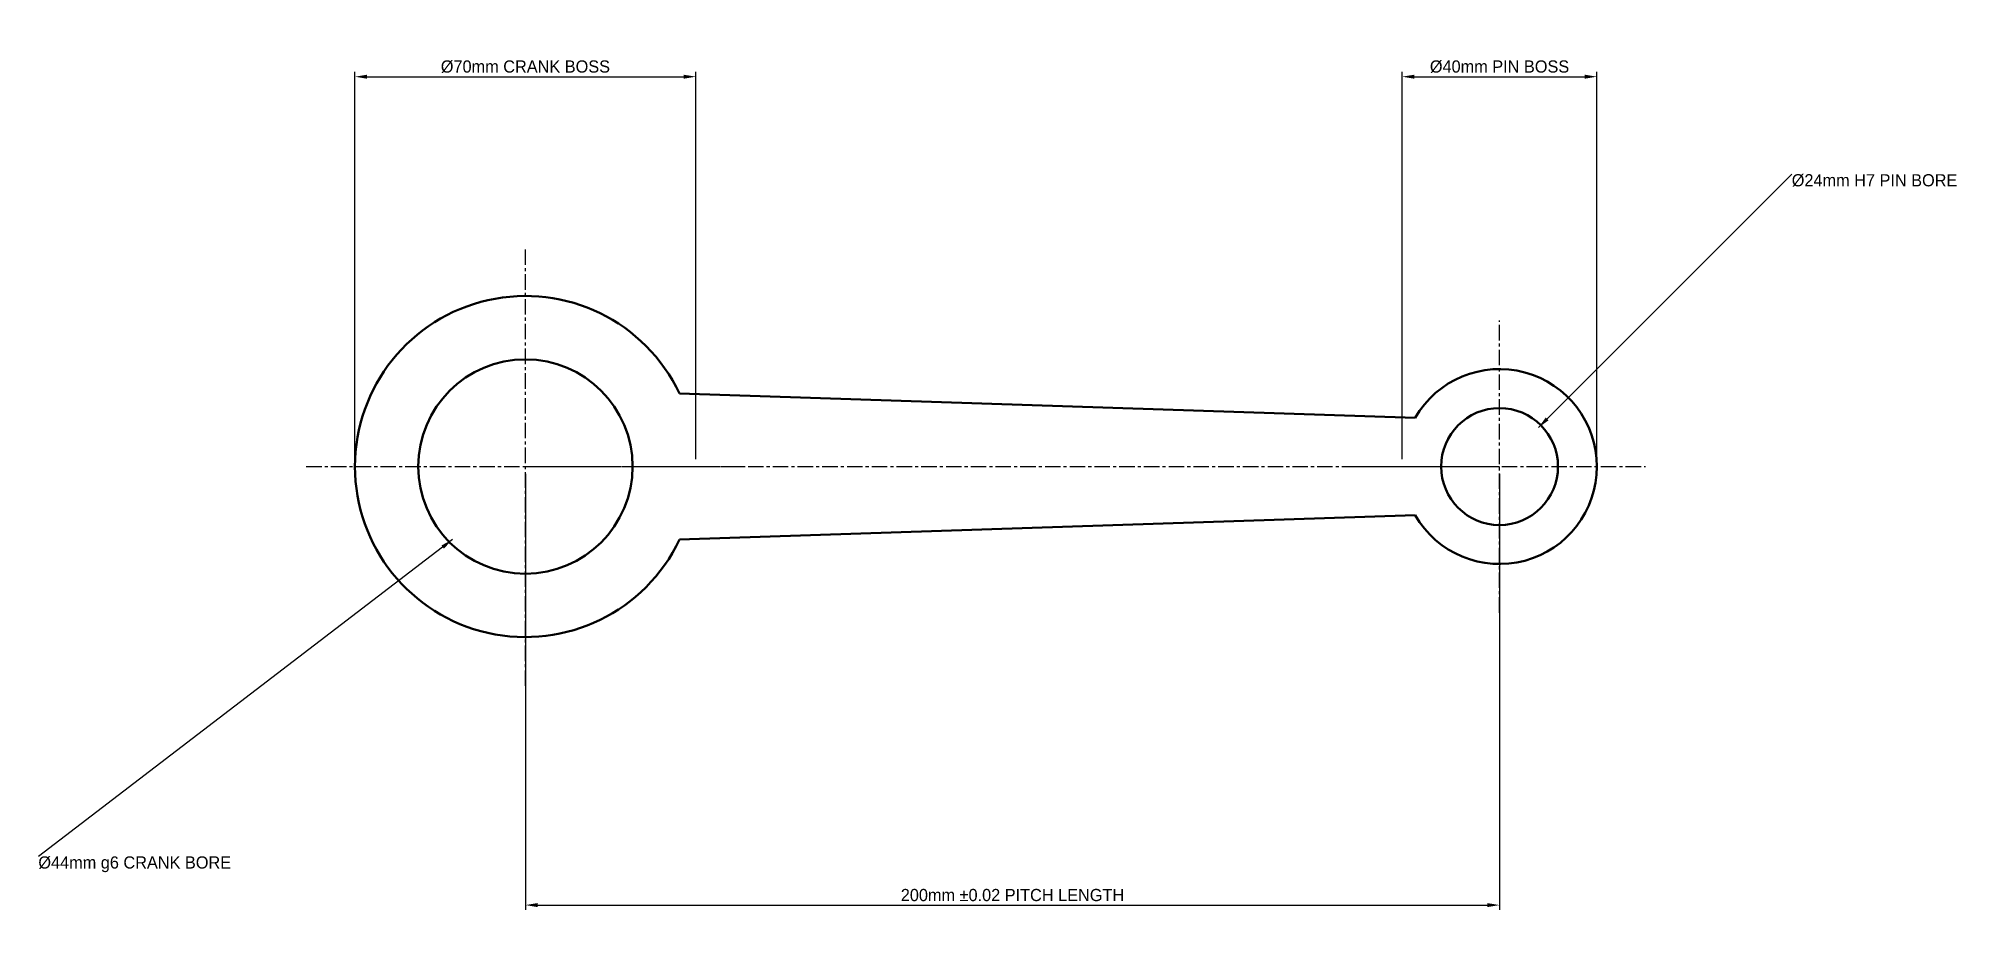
# Model space of a CAD drawing. Header units: metres. Extents: x 0 to 394, y 4 to 188.
import ezdxf

# ---------------------------------------------------------------- set-up
doc = ezdxf.new("R2010")
doc.units = ezdxf.units.M
doc.linetypes.add('CENTER', pattern=[5.08, 3.175, -0.635, 0.635, -0.635])
for name, color, linetype, lineweight in [('CENTERLINES', 7, 'CENTER', 25), ('DIMENSIONS', 7, 'Continuous', 25), ('GEOMETRY', 7, 'Continuous', 50)]:
    doc.layers.add(name, color=color, linetype=linetype, lineweight=lineweight)
doc.dimstyles.new('ENGINEERING_STYLE', dxfattribs={"dimtxt": 2.5, "dimasz": 2.5, "dimexe": 1, "dimexo": 1.5, "dimgap": 0.8, "dimtad": 1, "dimcen": 2.5, "dimazin": 3, "dimtfac": 1, "dimtmove": 0, "dimatfit": 3, "dimtfill": 1})

msp = doc.modelspace()

# ---------------------------------------------------------------- linework, layer by layer
at = {"layer": 'CENTERLINES'}
for p, q in [((100, 55), (100, 145)), ((300, 70), (300, 130)), ((55, 100), (145, 100)), ((100, 100), (300, 100)), ((270, 100), (330, 100))]:
    msp.add_line(p, q, dxfattribs=at)
at = {"layer": 'GEOMETRY'}
for p, q in [((131.623, 115), (282.679, 110)), ((131.623, 85), (282.679, 90))]:
    msp.add_line(p, q, dxfattribs=at)
for centre, radius in [((100, 100), 22), ((300, 100), 12)]:
    msp.add_circle(centre, radius, dxfattribs=at)
for centre, radius, start, end in [((100, 100), 35, 25.37693, 334.62307), ((300, 100), 20, 210, 150)]:
    msp.add_arc(centre, radius, start, end, dxfattribs=at)

# ---------------------------------------------------------------- texts
at = {"layer": 'DIMENSIONS', "char_height": 2.5, "attachment_point": 1}
for s, insert in [('%%C24mm H7 PIN BORE', (360, 160)), ('%%C44mm g6 CRANK BORE', (0, 20))]:
    msp.add_mtext(s, dxfattribs=dict(at, insert=insert))

# ---------------------------------------------------------------- leaders
at = {"layer": 'DIMENSIONS'}
msp.add_leader([(85, 85), (0, 20)], dimstyle='ENGINEERING_STYLE', dxfattribs=at)

# ---------------------------------------------------------------- next in the draw order: dimensions: what is measured, and where the dimension line sits
msp.add_linear_dim(base=(100, 10), p1=(100, 100), p2=(300, 100), text='200mm %%P0.02 PITCH LENGTH', dimstyle='ENGINEERING_STYLE', dxfattribs=at).render()

# ---------------------------------------------------------------- next in the draw order: dimensions: what is measured, and where the dimension line sits
for base, p1, p2, text in [((65, 180), (65, 100), (135, 100), '%%C70mm CRANK BOSS'), ((280, 180), (280, 100), (320, 100), '%%C40mm PIN BOSS')]:
    msp.add_linear_dim(base=base, p1=p1, p2=p2, text=text, dimstyle='ENGINEERING_STYLE', dxfattribs=at).render()

# ---------------------------------------------------------------- next in the draw order: leaders
msp.add_leader([(308, 108), (360, 160)], dimstyle='ENGINEERING_STYLE', dxfattribs=at)

doc.saveas('drawing.dxf')
